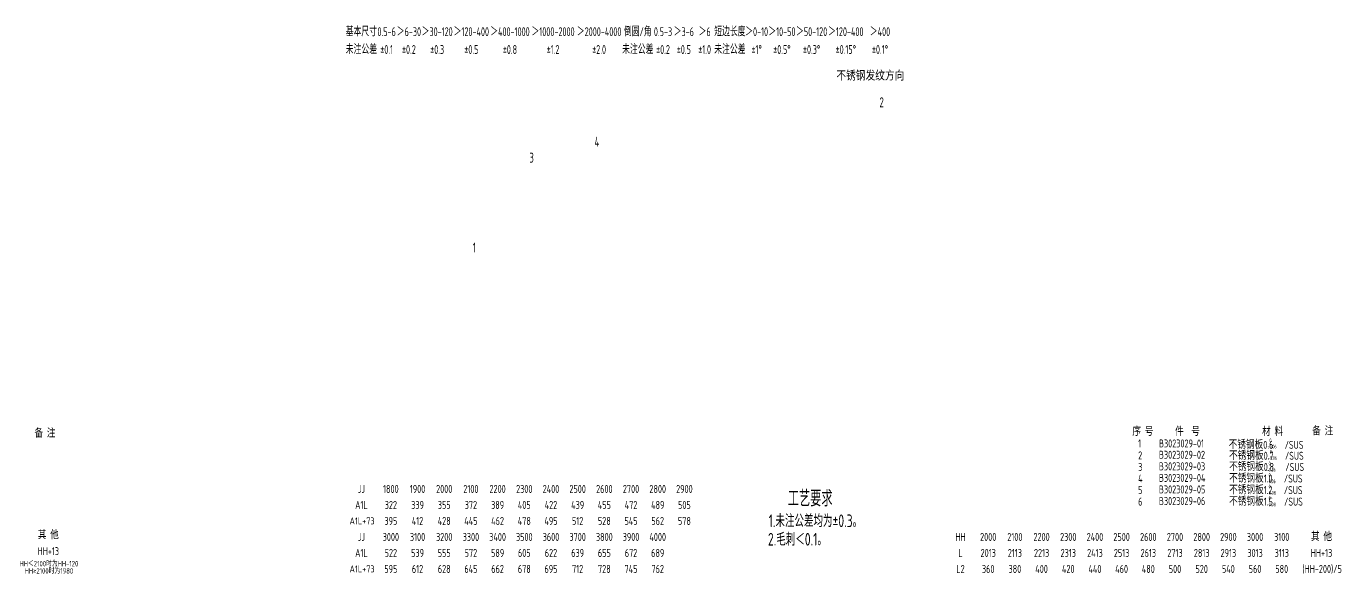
# Model space of a CAD drawing. Header units: inches. Extents: x 14216 to 120088, y -29410 to 23559.
# Drawn here: x 60263 to 64203, y 10831 to 12474 of the extents above; entities that cross this region are included whole.
import ezdxf
from ezdxf.enums import TextEntityAlignment as Align

# ---------------------------------------------------------------- set-up
doc = ezdxf.new("R2010")
doc.units = ezdxf.units.IN
doc.header["$LTSCALE"] = 0.3
doc.header["$MEASUREMENT"] = 0
doc.layers.add('2', color=2, linetype='Continuous')
doc.layers.add('2细实线', color=2, linetype='Continuous')
doc.layers.add('粗实线', color=7, linetype='Continuous', lineweight=30)
doc.styles.add('HZ', font='isocp2.shx', dxfattribs={"width": 0.7, "bigfont": 'hztxt.shx'})

msp = doc.modelspace()

# ---------------------------------------------------------------- texts
at = {"layer": '2', "color": 6, "style": 'HZ', "width": 0.8}
msp.add_text('不锈钢发纹方向', height=28, dxfattribs=at).set_placement((62691.249, 12302.751), align=Align.BOTTOM_LEFT)
at = {"layer": '2', "color": 4, "style": 'HZ', "width": 0.7}
for s, p in [('2', (62820.469, 12230.917)), ('4', (61966.573, 12112.575)), ('3', (61770.934, 12064.817)), ('1', (61601.403, 11795.057))]:
    msp.add_text(s, height=30, dxfattribs=at).set_placement(p)
at = {"layer": '2', "color": 6, "style": 'HZ', "width": 0.75}
for s, p in [('1.未注公差均为±0.3。', (62488.166, 10971.263)), ('2.毛刺＜0.1。', (62486.02, 10915.867))]:
    msp.add_text(s, height=38, dxfattribs=at).set_placement(p)
at = {"layer": '2', "style": 'HZ', "width": 0.8}
for s, p in [('HH＜2100时为HH-120', (60330.71, 10861.671)), ('HH≥2100时为1980', (60330.71, 10839.956))]:
    msp.add_text(s, height=16.2, dxfattribs=at).set_placement(p, align=Align.MIDDLE_CENTER)
at = {"layer": '2', "char_height": 11.3756, "attachment_point": 1, "style": 'HZ'}
for s, insert in [(' 0\\P-0.06', (63983.732, 11237.523)), (' 0\\P-0.06', (63984.988, 11203.077)), (' 0\\P-0.06', (63981.381, 11168.021)), (' 0\\P-0.06', (63981.381, 11133.342)), (' 0\\P-0.08', (63981.381, 11098.664)), (' 0\\P-0.08', (63981.381, 11063.985))]:
    msp.add_mtext(s, dxfattribs=dict(at, insert=insert))
at = {"layer": '2细实线', "linetype": 'ByBlock', "style": 'HZ', "width": 0.65}
for s, p in [('基本尺寸', (61267.195, 12457.661)), ('0.5-6', (61342.93, 12457.661)), ('＞6-30', (61409.755, 12457.661)), ('＞30-120', (61494.4, 12457.661)), ('＞120-400', (61596.865, 12457.661)), ('＞400-1000', (61712.695, 12457.661)), ('＞1000-2000', (61841.89, 12457.661)), ('＞2000-4000', (61979.995, 12457.661)), ('倒圆/角', (62095.825, 12457.661)), ('0.5-3', (62171.56, 12457.661)), ('＞3-6', (62233.93, 12457.661)), ('＞6', (62296.3, 12457.661)), ('短边长度', (62372.035, 12457.661)), ('＞0-10', (62452.225, 12457.661)), ('＞10-50', (62527.96, 12457.661)), ('＞50-120', (62617.06, 12457.661)), ('＞120-400', (62719.525, 12457.661)), ('＞400', (62821.99, 12457.661)), ('未注公差', (61267.195, 12404.201)), ('%%p0.1', (61342.93, 12404.201)), ('%%p0.2', (61409.755, 12404.201)), ('%%p0.3', (61494.4, 12404.201)), ('%%p0.5', (61596.865, 12404.201)), ('%%p0.8', (61712.695, 12404.201)), ('%%p1.2', (61841.89, 12404.201)), ('%%p2.0', (61979.995, 12404.201)), ('未注公差', (62095.825, 12404.201)), ('%%p0.2', (62171.56, 12404.201)), ('%%p0.5', (62233.93, 12404.201)), ('%%p1.0', (62296.3, 12404.201)), ('未注公差', (62372.035, 12404.201)), ('%%p1%%d', (62452.225, 12404.201)), ('%%p0.5%%d', (62527.96, 12404.201)), ('%%p0.3%%d', (62617.06, 12404.201)), ('%%p0.15%%d', (62719.525, 12404.201)), ('%%p0.1%%d', (62821.99, 12404.201))]:
    msp.add_text(s, height=26.73, dxfattribs=at).set_placement(p, align=Align.MIDDLE_CENTER)
at = {"layer": '2细实线', "style": 'HZ', "width": 0.8}
for s, p in [('序 号', (63578.532, 11245.4)), ('件  号', (63706.664, 11245.4)), ('材 料', (63967.378, 11244.946)), ('备 注', (64117.904, 11246.756)), ('备 注', (60287.024, 11240.342)), ('1', (63595.889, 11210.243)), ('B3023029-01', (63658.253, 11210.243)), ('不锈钢板0.6   /SUS', (63867.275, 11206.082)), ('2 ', (63595.946, 11174.471)), ('B3023029-02', (63658.052, 11176.383)), ('不锈钢板0.7   /SUS', (63868.532, 11173.424)), ('3', (63595.946, 11139.793)), ('B3023029-03', (63658.052, 11141.705)), ('不锈钢板0.8   /SUS', (63868.757, 11139.704)), ('4', (63595.946, 11105.114)), ('B3023029-04', (63658.052, 11107.027)), ('不锈钢板1.0   /SUS', (63868.757, 11105.026)), ('5', (63595.946, 11070.436)), ('B3023029-05', (63658.052, 11072.348)), ('不锈钢板1.2   /SUS', (63868.757, 11070.348)), ('6', (63595.946, 11035.758)), ('B3023029-06', (63658.052, 11037.67)), ('不锈钢板1.5   /SUS', (63868.757, 11035.669))]:
    msp.add_text(s, height=24, dxfattribs=at).set_placement(p)
for s, height, p in [('JJ', 24, (61267.375, 11085.785)), ('1800', 24, (61355.626, 11085.785)), ('1900', 24, (61435.626, 11085.785)), ('2000', 24, (61515.626, 11085.785)), ('2100', 24, (61595.626, 11085.785)), ('2200', 24, (61675.626, 11085.785)), ('2300', 24, (61755.626, 11085.785)), ('2400', 24, (61835.626, 11085.785)), ('2500', 24, (61915.626, 11085.785)), ('2600', 24, (61995.626, 11085.785)), ('2700', 24, (62075.626, 11085.785)), ('2800', 24, (62155.626, 11085.785)), ('2900', 24, (62235.626, 11085.785)), ('A1L', 24, (61267.375, 11037.785)), ('322', 24, (61355.626, 11037.785)), ('339', 24, (61435.626, 11037.785)), ('355', 24, (61515.626, 11037.785)), ('372', 24, (61595.626, 11037.785)), ('389', 24, (61675.626, 11037.785)), ('405', 24, (61755.626, 11037.785)), ('422', 24, (61835.626, 11037.785)), ('439', 24, (61915.626, 11037.785)), ('455', 24, (61995.626, 11037.785)), ('472', 24, (62075.626, 11037.785)), ('489', 24, (62155.626, 11037.785)), ('505', 24, (62235.626, 11037.785)), ('A1L+73', 21, (61269.365, 10989.785)), ('395', 24, (61355.626, 10989.785)), ('412', 24, (61435.626, 10989.785)), ('428', 24, (61515.626, 10989.785)), ('445', 24, (61595.626, 10989.785)), ('462', 24, (61675.626, 10989.785)), ('478', 24, (61755.626, 10989.785)), ('495', 24, (61835.626, 10989.785)), ('512', 24, (61915.626, 10989.785)), ('528', 24, (61995.626, 10989.785)), ('545', 24, (62075.626, 10989.785)), ('562', 24, (62155.626, 10989.785)), ('578', 24, (62235.626, 10989.785)), ('其 他', 24, (60328.682, 10947.145)), ('其 他', 24, (64145.577, 10941.785)), ('JJ', 24, (61267.375, 10941.785)), ('3000', 24, (61355.626, 10941.785)), ('3100', 24, (61435.626, 10941.785)), ('3200', 24, (61515.626, 10941.785)), ('3300', 24, (61595.626, 10941.785)), ('3400', 24, (61675.626, 10941.785)), ('3500', 24, (61755.626, 10941.785)), ('3600', 24, (61835.626, 10941.785)), ('3700', 24, (61915.626, 10941.785)), ('3800', 24, (61995.626, 10941.785)), ('3900', 24, (62075.626, 10941.785)), ('4000', 24, (62155.626, 10941.785)), ('HH', 24, (63063.329, 10941.785)), ('2000', 24, (63146.395, 10941.785)), ('2100', 24, (63226.395, 10941.785)), ('2200', 24, (63306.395, 10941.785)), ('2300', 24, (63386.395, 10941.785)), ('2400', 24, (63466.395, 10941.785)), ('2500', 24, (63546.395, 10941.785)), ('2600', 24, (63626.395, 10941.785)), ('2700', 24, (63706.395, 10941.785)), ('2800', 24, (63786.395, 10941.785)), ('2900', 24, (63866.395, 10941.785)), ('3000', 24, (63946.395, 10941.785)), ('3100', 24, (64026.395, 10941.785)), ('HH+13', 24, (60328.682, 10899.145)), ('A1L', 24, (61267.375, 10893.785)), ('522', 24, (61355.626, 10893.785)), ('539', 24, (61435.626, 10893.785)), ('555', 24, (61515.626, 10893.785)), ('572', 24, (61595.626, 10893.785)), ('589', 24, (61675.626, 10893.785)), ('605', 24, (61755.626, 10893.785)), ('622', 24, (61835.626, 10893.785)), ('639', 24, (61915.626, 10893.785)), ('655', 24, (61995.626, 10893.785)), ('672', 24, (62075.626, 10893.785)), ('689', 24, (62155.626, 10893.785)), ('L', 24, (63063.329, 10893.785)), ('2013', 24, (63146.395, 10893.785)), ('2113', 24, (63226.395, 10893.785)), ('2213', 24, (63306.395, 10893.785)), ('2313', 24, (63386.395, 10893.785)), ('2413', 24, (63466.395, 10893.785)), ('2513', 24, (63546.395, 10893.785)), ('2613', 24, (63626.395, 10893.785)), ('2713', 24, (63706.395, 10893.785)), ('2813', 24, (63786.395, 10893.785)), ('2913', 24, (63866.395, 10893.785)), ('3013', 24, (63946.395, 10893.785)), ('3113', 24, (64026.395, 10893.785)), ('HH+13', 24, (64145.577, 10893.785)), ('A1L+73', 21, (61269.365, 10845.785)), ('595', 24, (61355.626, 10845.785)), ('612', 24, (61435.626, 10845.785)), ('628', 24, (61515.626, 10845.785)), ('645', 24, (61595.626, 10845.785)), ('662', 24, (61675.626, 10845.785)), ('678', 24, (61755.626, 10845.785)), ('695', 24, (61835.626, 10845.785)), ('712', 24, (61915.626, 10845.785)), ('728', 24, (61995.626, 10845.785)), ('745', 24, (62075.626, 10845.785)), ('762', 24, (62155.626, 10845.785)), ('L2', 24, (63063.329, 10845.785)), ('360', 24, (63146.395, 10845.785)), ('380', 24, (63226.395, 10845.785)), ('400', 24, (63306.395, 10845.785)), ('420', 24, (63386.395, 10845.785)), ('440', 24, (63466.395, 10845.785)), ('460', 24, (63546.395, 10845.785)), ('480', 24, (63626.395, 10845.785)), ('500', 24, (63706.395, 10845.785)), ('520', 24, (63786.395, 10845.785)), ('540', 24, (63866.395, 10845.785)), ('560', 24, (63946.395, 10845.785)), ('580', 24, (64026.395, 10845.785)), ('(HH-200)/5', 24, (64147.367, 10845.785))]:
    msp.add_text(s, height=height, dxfattribs=at).set_placement(p, align=Align.MIDDLE_CENTER)
at = {"layer": '粗实线', "color": 3, "linetype": 'Continuous', "lineweight": -3, "style": 'HZ', "width": 0.7}
msp.add_text('工艺要求', height=48, dxfattribs=at).set_placement((62545.561, 11033.182))

doc.saveas('drawing.dxf')
